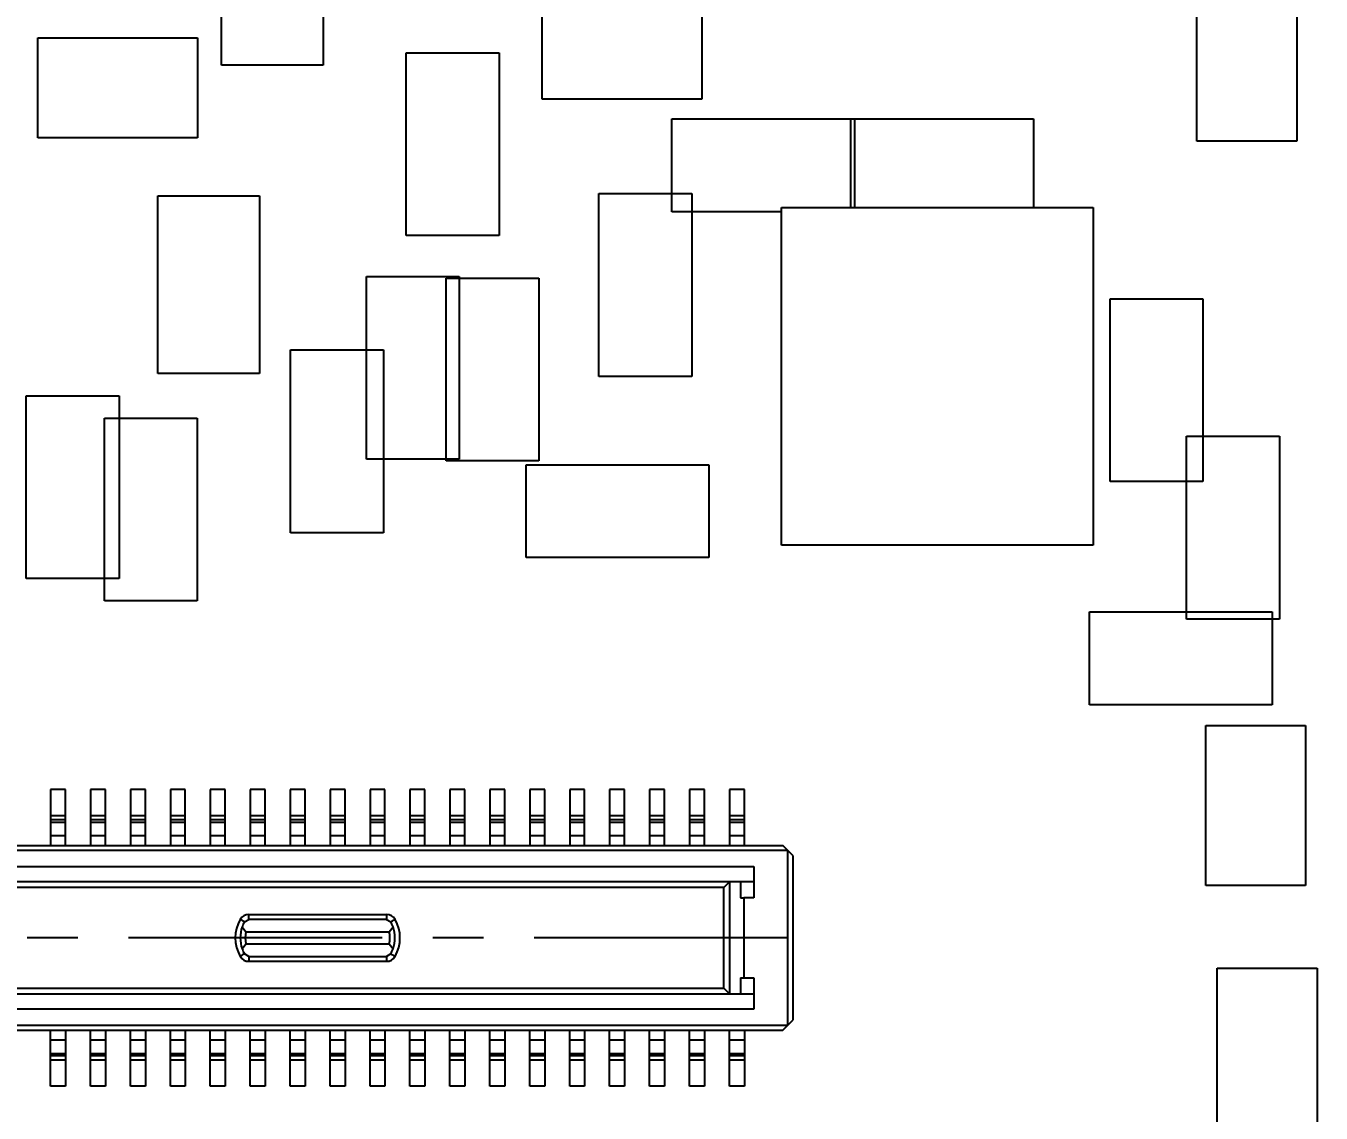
# Model space of a CAD drawing. Extents: x 5 to 415, y 3 to 292.
# Drawn here: x 248.7 to 313.6, y 99.7 to 154.1 of the extents above; entities that cross this region are included whole.
import ezdxf
from ezdxf.enums import TextEntityAlignment as Align

# ---------------------------------------------------------------- set-up
doc = ezdxf.new("R2010")
doc.units = 0
doc.linetypes.add('CENTERX2', pattern=[20.32, 12.7, -2.54, 2.54, -2.54])
doc.layers.get('0').update_dxf_attribs({"linetype": 'CONTINUOUS'})
doc.dimstyles.new('SLDDIMSTYLE1', dxfattribs={"dimtxt": 3.5, "dimasz": 3.302, "dimexe": 0, "dimexo": 0.0625, "dimgap": 0.875, "dimtad": 1, "dimlfac": 0.2, "dimrnd": 1e-09, "dimzin": 4, "dimsah": 1, "dimcen": 0.09, "dimazin": 3, "dimtol": 1, "dimtp": 0.05, "dimtm": 0.05, "dimtfac": 1, "dimtofl": 0, "dimtmove": 0, "dimatfit": 3})
doc.dimstyles.new('SLDDIMSTYLE2', dxfattribs={"dimtxt": 3.5, "dimasz": 3.302, "dimexe": 0, "dimexo": 0.0625, "dimgap": 0.875, "dimtad": 1, "dimlfac": 0.2, "dimrnd": 1e-09, "dimzin": 12, "dimsah": 1, "dimcen": 0.09, "dimazin": 3, "dimtol": 1, "dimtp": 0.025, "dimtm": 0.025, "dimtfac": 1, "dimtofl": 0, "dimtmove": 0, "dimatfit": 3})
doc.dimstyles.new('SLDDIMSTYLE4', dxfattribs={"dimtxt": 3.5, "dimasz": 3.302, "dimexe": 0, "dimexo": 0.0625, "dimgap": 0.875, "dimtad": 1, "dimlfac": 0.2, "dimrnd": 1e-09, "dimzin": 4, "dimsah": 1, "dimcen": 0.09, "dimazin": 3, "dimtfac": 1, "dimtofl": 0, "dimtmove": 0, "dimatfit": 3})

# ---------------------------------------------------------------- blocks, each defined once
blk = doc.blocks.new('_D_1')
at = {"color": 7, "linetype": 'CONTINUOUS'}
for p, q in [((243.329, 107.433), (243.329, 68.345)), ((363.829, 92.183), (363.829, 68.345)), ((363.829, 69.345), (243.329, 69.345))]:
    blk.add_line(p, q, dxfattribs=at)
for points in [[(243.329, 69.345), (246.631, 68.837), (246.631, 69.853)], [(363.829, 69.345), (360.527, 69.853), (360.527, 68.837)]]:
    blk.add_solid(points, dxfattribs=at)
at = {"color": 7, "linetype": 'CONTINUOUS', "width": 0.7}
for s, height, p in [('+', 1.75, (300.361, 72.067, 0.5)), ('0.050', 1.75, (301.776, 72.067, 0.5)), ('24.100', 3.5, (284.844, 69.345, 0.5)), ('0.050', 1.75, (301.776, 69.804, 0.5)), ('-', 1.75, (300.681, 69.804, 0.5))]:
    blk.add_text(s, height=height, dxfattribs=at).set_placement(p, align=Align.BOTTOM_LEFT)
blk = doc.blocks.new('_D_4')
at = {"color": 7, "linetype": 'CONTINUOUS'}
for p, q in [((224.624, 216.933), (224.624, 239.599)), ((243.329, 129.159), (243.329, 239.599)), ((243.329, 238.599), (224.624, 238.599)), ((243.329, 238.599), (270.342, 238.599))]:
    blk.add_line(p, q, dxfattribs=at)
for points in [[(224.624, 238.599), (227.926, 238.091), (227.926, 239.107)], [(243.329, 238.599), (240.027, 239.107), (240.027, 238.091)]]:
    blk.add_solid(points, dxfattribs=at)
at = {"color": 7, "linetype": 'CONTINUOUS', "width": 0.7}
for s, height, p in [('+', 1.75, (263.109, 241.321, 0.5)), ('0.025', 1.75, (264.523, 241.321, 0.5)), ('3.741', 3.5, (250.178, 238.599, 0.5)), ('0.025', 1.75, (264.523, 239.058, 0.5)), ('-', 1.75, (263.428, 239.058, 0.5))]:
    blk.add_text(s, height=height, dxfattribs=at).set_placement(p, align=Align.BOTTOM_LEFT)
blk = doc.blocks.new('_D_9')
at = {"color": 7, "linetype": 'CONTINUOUS'}
for p, q in [((150.329, 225.683), (150.329, 255.77)), ((363.829, 94.183), (363.829, 255.77)), ((150.329, 254.77), (363.829, 254.77))]:
    blk.add_line(p, q, dxfattribs=at)
for points in [[(150.329, 254.77), (153.631, 254.262), (153.631, 255.278)], [(363.829, 254.77), (360.527, 255.278), (360.527, 254.262)]]:
    blk.add_solid(points, dxfattribs=at)
at = {"color": 7, "linetype": 'CONTINUOUS', "width": 0.7}
blk.add_text('42.70', height=3.5, dxfattribs=at).set_placement((251.813, 254.77, 185.318), align=Align.BOTTOM_LEFT)
blk = doc.blocks.new('_D_10')
at = {"color": 7, "linetype": 'CONTINUOUS'}
for p, q in [((151.329, 224.683), (182.411, 224.683)), ((181.411, 224.683), (181.411, 93.183)), ((362.829, 93.183), (180.411, 93.183))]:
    blk.add_line(p, q, dxfattribs=at)
for points in [[(181.411, 224.683), (180.903, 221.381), (181.919, 221.381)], [(181.411, 93.183), (181.919, 96.485), (180.903, 96.485)]]:
    blk.add_solid(points, dxfattribs=at)
at = {"color": 7, "linetype": 'CONTINUOUS', "width": 0.7}
blk.add_text('26.30', height=3.5, rotation=90, dxfattribs=at).set_placement((181.411, 154.646, 185.318), align=Align.BOTTOM_LEFT)

msp = doc.modelspace()

# ---------------------------------------------------------------- linework, layer by layer
at = {"color": 7, "linetype": 'CONTINUOUS'}
for p, q in [((258.52, 152.117), (258.52, 161.007)), ((263.6, 161.007), (263.6, 152.117)), ((307.368, 148.311), (307.368, 156.311)), ((312.368, 156.311), (312.368, 148.311)), ((274.579, 150.409), (274.579, 155.409)), ((282.579, 155.409), (282.579, 150.409)), ((249.32, 148.477), (249.32, 153.477)), ((249.32, 153.477), (257.32, 153.477)), ((257.32, 153.477), (257.32, 148.477)), ((267.766, 143.583), (267.766, 152.733)), ((267.766, 152.733), (272.416, 152.733)), ((272.416, 152.733), (272.416, 143.583)), ((263.6, 152.117), (258.52, 152.117)), ((282.579, 150.409), (274.579, 150.409)), ((281.064, 144.776), (281.064, 149.426)), ((281.064, 149.426), (290.214, 149.426)), ((290.037, 144.994), (290.037, 149.426)), ((290.037, 149.426), (299.187, 149.426)), ((290.214, 149.426), (290.214, 144.994)), ((299.187, 149.426), (299.187, 144.994)), ((257.32, 148.477), (249.32, 148.477)), ((312.368, 148.311), (307.368, 148.311)), ((255.334, 145.58), (260.414, 145.58)), ((255.334, 136.69), (255.334, 145.58)), ((260.414, 145.58), (260.414, 136.69)), ((277.418, 136.535), (277.418, 145.685)), ((277.418, 145.685), (282.068, 145.685)), ((282.068, 145.685), (282.068, 136.535)), ((286.56, 144.776), (281.064, 144.776)), ((286.56, 144.994), (302.166, 144.994)), ((286.56, 128.088), (286.56, 144.994)), ((302.166, 144.994), (302.166, 128.088)), ((272.416, 143.583), (267.766, 143.583)), ((265.774, 132.394), (265.774, 141.544)), ((265.774, 141.544), (270.424, 141.544)), ((269.761, 141.453), (274.411, 141.453)), ((269.761, 132.303), (269.761, 141.453)), ((270.424, 141.544), (270.424, 132.394)), ((274.411, 141.453), (274.411, 132.303)), ((303.018, 131.273), (303.018, 140.423)), ((303.018, 140.423), (307.668, 140.423)), ((307.668, 140.423), (307.668, 131.273)), ((261.974, 128.711), (261.974, 137.861)), ((261.974, 137.861), (266.624, 137.861)), ((266.624, 137.861), (266.624, 128.711)), ((260.414, 136.69), (255.334, 136.69)), ((282.068, 136.535), (277.418, 136.535)), ((248.734, 126.42), (248.734, 135.57)), ((248.734, 135.57), (253.384, 135.57)), ((253.384, 135.57), (253.384, 126.42)), ((252.649, 134.445), (257.299, 134.445)), ((252.649, 125.295), (252.649, 134.445)), ((257.299, 134.445), (257.299, 125.295)), ((306.85, 124.393), (306.85, 133.543)), ((306.85, 133.543), (311.5, 133.543)), ((311.5, 133.543), (311.5, 124.393)), ((270.424, 132.394), (265.774, 132.394)), ((274.411, 132.303), (269.761, 132.303)), ((273.767, 132.118), (282.917, 132.118)), ((273.767, 127.468), (273.767, 132.118)), ((282.917, 132.118), (282.917, 127.468)), ((307.668, 131.273), (303.018, 131.273)), ((266.624, 128.711), (261.974, 128.711)), ((302.166, 128.088), (286.56, 128.088)), ((282.917, 127.468), (273.767, 127.468)), ((253.384, 126.42), (248.734, 126.42)), ((257.299, 125.295), (252.649, 125.295)), ((301.983, 124.752), (311.133, 124.752)), ((301.983, 120.102), (301.983, 124.752)), ((311.133, 124.752), (311.133, 120.102)), ((311.5, 124.393), (306.85, 124.393)), ((311.133, 120.102), (301.983, 120.102)), ((307.813, 111.062), (307.813, 119.062)), ((307.813, 119.062), (312.813, 119.062)), ((312.813, 119.062), (312.813, 111.062)), ((250.704, 115.858), (249.954, 115.858)), ((249.954, 115.858), (249.954, 114.558)), ((250.704, 114.558), (250.704, 115.858)), ((252.704, 115.858), (251.954, 115.858)), ((251.954, 115.858), (251.954, 114.558)), ((252.704, 114.558), (252.704, 115.858)), ((254.704, 115.858), (253.954, 115.858)), ((253.954, 115.858), (253.954, 114.558)), ((254.704, 114.558), (254.704, 115.858)), ((256.704, 115.858), (255.954, 115.858)), ((255.954, 115.858), (255.954, 114.558)), ((256.704, 114.558), (256.704, 115.858)), ((258.704, 115.858), (257.954, 115.858)), ((257.954, 115.858), (257.954, 114.558)), ((258.704, 114.558), (258.704, 115.858)), ((260.704, 115.858), (259.954, 115.858)), ((259.954, 115.858), (259.954, 114.558)), ((260.704, 114.558), (260.704, 115.858)), ((262.704, 115.858), (261.954, 115.858)), ((261.954, 115.858), (261.954, 114.558)), ((262.704, 114.558), (262.704, 115.858)), ((264.704, 115.858), (263.954, 115.858)), ((263.954, 115.858), (263.954, 114.558)), ((264.704, 114.558), (264.704, 115.858)), ((266.704, 115.858), (265.954, 115.858)), ((265.954, 115.858), (265.954, 114.558)), ((266.704, 114.558), (266.704, 115.858)), ((268.704, 115.858), (267.954, 115.858)), ((267.954, 115.858), (267.954, 114.558)), ((268.704, 114.558), (268.704, 115.858)), ((270.704, 115.858), (269.954, 115.858)), ((269.954, 115.858), (269.954, 114.558)), ((270.704, 114.558), (270.704, 115.858)), ((272.704, 115.858), (271.954, 115.858)), ((271.954, 115.858), (271.954, 114.558)), ((272.704, 114.558), (272.704, 115.858)), ((274.704, 115.858), (273.954, 115.858)), ((273.954, 115.858), (273.954, 114.558)), ((274.704, 114.558), (274.704, 115.858)), ((276.704, 115.858), (275.954, 115.858)), ((275.954, 115.858), (275.954, 114.558)), ((276.704, 114.558), (276.704, 115.858)), ((278.704, 115.858), (277.954, 115.858)), ((277.954, 115.858), (277.954, 114.558)), ((278.704, 114.558), (278.704, 115.858)), ((280.704, 115.858), (279.954, 115.858)), ((279.954, 115.858), (279.954, 114.558)), ((280.704, 114.558), (280.704, 115.858)), ((282.704, 115.858), (281.954, 115.858)), ((281.954, 115.858), (281.954, 114.558)), ((282.704, 114.558), (282.704, 115.858)), ((284.704, 115.858), (283.954, 115.858)), ((283.954, 115.858), (283.954, 114.558)), ((284.704, 114.558), (284.704, 115.858)), ((249.954, 114.558), (250.704, 114.558)), ((249.954, 114.558), (249.954, 114.338)), ((250.704, 114.338), (249.954, 114.338)), ((249.954, 114.338), (249.954, 114.22)), ((249.954, 114.22), (250.704, 114.22)), ((249.954, 114.22), (249.954, 113.558)), ((250.704, 114.338), (250.704, 114.558)), ((250.704, 114.22), (250.704, 114.338)), ((250.704, 113.558), (250.704, 114.22)), ((251.954, 114.558), (252.704, 114.558)), ((251.954, 114.558), (251.954, 114.338)), ((252.704, 114.338), (251.954, 114.338)), ((251.954, 114.338), (251.954, 114.22)), ((251.954, 114.22), (252.704, 114.22)), ((251.954, 114.22), (251.954, 113.558)), ((252.704, 114.338), (252.704, 114.558)), ((252.704, 114.22), (252.704, 114.338)), ((252.704, 113.558), (252.704, 114.22)), ((253.954, 114.558), (254.704, 114.558)), ((253.954, 114.558), (253.954, 114.338)), ((254.704, 114.338), (253.954, 114.338)), ((253.954, 114.338), (253.954, 114.22)), ((253.954, 114.22), (254.704, 114.22)), ((253.954, 114.22), (253.954, 113.558)), ((254.704, 114.338), (254.704, 114.558)), ((254.704, 114.22), (254.704, 114.338)), ((254.704, 113.558), (254.704, 114.22)), ((255.954, 114.558), (256.704, 114.558)), ((255.954, 114.558), (255.954, 114.338)), ((256.704, 114.338), (255.954, 114.338)), ((255.954, 114.338), (255.954, 114.22)), ((255.954, 114.22), (256.704, 114.22)), ((255.954, 114.22), (255.954, 113.558)), ((256.704, 114.338), (256.704, 114.558)), ((256.704, 114.22), (256.704, 114.338)), ((256.704, 113.558), (256.704, 114.22)), ((257.954, 114.558), (258.704, 114.558)), ((257.954, 114.558), (257.954, 114.338)), ((258.704, 114.338), (257.954, 114.338)), ((257.954, 114.338), (257.954, 114.22)), ((257.954, 114.22), (258.704, 114.22)), ((257.954, 114.22), (257.954, 113.558)), ((258.704, 114.338), (258.704, 114.558)), ((258.704, 114.22), (258.704, 114.338)), ((258.704, 113.558), (258.704, 114.22)), ((259.954, 114.558), (260.704, 114.558)), ((259.954, 114.558), (259.954, 114.338)), ((260.704, 114.338), (259.954, 114.338)), ((259.954, 114.338), (259.954, 114.22)), ((259.954, 114.22), (260.704, 114.22)), ((259.954, 114.22), (259.954, 113.558)), ((260.704, 114.338), (260.704, 114.558)), ((260.704, 114.22), (260.704, 114.338)), ((260.704, 113.558), (260.704, 114.22)), ((261.954, 114.558), (262.704, 114.558)), ((261.954, 114.558), (261.954, 114.338)), ((262.704, 114.338), (261.954, 114.338)), ((261.954, 114.338), (261.954, 114.22)), ((261.954, 114.22), (262.704, 114.22)), ((261.954, 114.22), (261.954, 113.558)), ((262.704, 114.338), (262.704, 114.558)), ((262.704, 114.22), (262.704, 114.338)), ((262.704, 113.558), (262.704, 114.22)), ((263.954, 114.558), (264.704, 114.558)), ((263.954, 114.558), (263.954, 114.338)), ((264.704, 114.338), (263.954, 114.338)), ((263.954, 114.338), (263.954, 114.22)), ((263.954, 114.22), (264.704, 114.22)), ((263.954, 114.22), (263.954, 113.558)), ((264.704, 114.338), (264.704, 114.558)), ((264.704, 114.22), (264.704, 114.338)), ((264.704, 113.558), (264.704, 114.22)), ((265.954, 114.558), (266.704, 114.558)), ((265.954, 114.558), (265.954, 114.338)), ((266.704, 114.338), (265.954, 114.338)), ((265.954, 114.338), (265.954, 114.22)), ((265.954, 114.22), (266.704, 114.22)), ((265.954, 114.22), (265.954, 113.558)), ((266.704, 114.338), (266.704, 114.558)), ((266.704, 114.22), (266.704, 114.338)), ((266.704, 113.558), (266.704, 114.22)), ((267.954, 114.558), (268.704, 114.558)), ((267.954, 114.558), (267.954, 114.338)), ((268.704, 114.338), (267.954, 114.338)), ((267.954, 114.338), (267.954, 114.22)), ((267.954, 114.22), (268.704, 114.22)), ((267.954, 114.22), (267.954, 113.558)), ((268.704, 114.338), (268.704, 114.558)), ((268.704, 114.22), (268.704, 114.338)), ((268.704, 113.558), (268.704, 114.22)), ((269.954, 114.558), (270.704, 114.558)), ((269.954, 114.558), (269.954, 114.338)), ((270.704, 114.338), (269.954, 114.338)), ((269.954, 114.338), (269.954, 114.22)), ((269.954, 114.22), (270.704, 114.22)), ((269.954, 114.22), (269.954, 113.558)), ((270.704, 114.338), (270.704, 114.558)), ((270.704, 114.22), (270.704, 114.338)), ((270.704, 113.558), (270.704, 114.22)), ((271.954, 114.558), (272.704, 114.558)), ((271.954, 114.558), (271.954, 114.338)), ((272.704, 114.338), (271.954, 114.338)), ((271.954, 114.338), (271.954, 114.22)), ((271.954, 114.22), (272.704, 114.22)), ((271.954, 114.22), (271.954, 113.558)), ((272.704, 114.338), (272.704, 114.558)), ((272.704, 114.22), (272.704, 114.338)), ((272.704, 113.558), (272.704, 114.22)), ((273.954, 114.558), (274.704, 114.558)), ((273.954, 114.558), (273.954, 114.338)), ((274.704, 114.338), (273.954, 114.338)), ((273.954, 114.338), (273.954, 114.22)), ((273.954, 114.22), (274.704, 114.22)), ((273.954, 114.22), (273.954, 113.558)), ((274.704, 114.338), (274.704, 114.558)), ((274.704, 114.22), (274.704, 114.338)), ((274.704, 113.558), (274.704, 114.22)), ((275.954, 114.558), (276.704, 114.558)), ((275.954, 114.558), (275.954, 114.338)), ((276.704, 114.338), (275.954, 114.338)), ((275.954, 114.338), (275.954, 114.22)), ((275.954, 114.22), (276.704, 114.22)), ((275.954, 114.22), (275.954, 113.558)), ((276.704, 114.338), (276.704, 114.558)), ((276.704, 114.22), (276.704, 114.338)), ((276.704, 113.558), (276.704, 114.22)), ((277.954, 114.558), (278.704, 114.558)), ((277.954, 114.558), (277.954, 114.338)), ((278.704, 114.338), (277.954, 114.338)), ((277.954, 114.338), (277.954, 114.22)), ((277.954, 114.22), (278.704, 114.22)), ((277.954, 114.22), (277.954, 113.558)), ((278.704, 114.338), (278.704, 114.558)), ((278.704, 114.22), (278.704, 114.338)), ((278.704, 113.558), (278.704, 114.22)), ((279.954, 114.558), (280.704, 114.558)), ((279.954, 114.558), (279.954, 114.338)), ((280.704, 114.338), (279.954, 114.338)), ((279.954, 114.338), (279.954, 114.22)), ((279.954, 114.22), (280.704, 114.22)), ((279.954, 114.22), (279.954, 113.558)), ((280.704, 114.338), (280.704, 114.558)), ((280.704, 114.22), (280.704, 114.338)), ((280.704, 113.558), (280.704, 114.22)), ((281.954, 114.558), (282.704, 114.558)), ((281.954, 114.558), (281.954, 114.338)), ((282.704, 114.338), (281.954, 114.338)), ((281.954, 114.338), (281.954, 114.22)), ((281.954, 114.22), (282.704, 114.22)), ((281.954, 114.22), (281.954, 113.558)), ((282.704, 114.338), (282.704, 114.558)), ((282.704, 114.22), (282.704, 114.338)), ((282.704, 113.558), (282.704, 114.22)), ((283.954, 114.558), (284.704, 114.558)), ((283.954, 114.558), (283.954, 114.338)), ((284.704, 114.338), (283.954, 114.338)), ((283.954, 114.338), (283.954, 114.22)), ((283.954, 114.22), (284.704, 114.22)), ((283.954, 114.22), (283.954, 113.558)), ((284.704, 114.338), (284.704, 114.558)), ((284.704, 114.22), (284.704, 114.338)), ((284.704, 113.558), (284.704, 114.22)), ((249.954, 113.558), (250.704, 113.558)), ((249.954, 113.558), (249.954, 113.058)), ((250.704, 113.058), (250.704, 113.558)), ((251.954, 113.558), (252.704, 113.558)), ((251.954, 113.558), (251.954, 113.058)), ((252.704, 113.058), (252.704, 113.558)), ((253.954, 113.558), (254.704, 113.558)), ((253.954, 113.558), (253.954, 113.058)), ((254.704, 113.058), (254.704, 113.558)), ((255.954, 113.558), (256.704, 113.558)), ((255.954, 113.558), (255.954, 113.058)), ((256.704, 113.058), (256.704, 113.558)), ((257.954, 113.558), (258.704, 113.558)), ((257.954, 113.558), (257.954, 113.058)), ((258.704, 113.058), (258.704, 113.558)), ((259.954, 113.558), (260.704, 113.558)), ((259.954, 113.558), (259.954, 113.058)), ((260.704, 113.058), (260.704, 113.558)), ((261.954, 113.558), (262.704, 113.558)), ((261.954, 113.558), (261.954, 113.058)), ((262.704, 113.058), (262.704, 113.558)), ((263.954, 113.558), (264.704, 113.558)), ((263.954, 113.558), (263.954, 113.058)), ((264.704, 113.058), (264.704, 113.558)), ((265.954, 113.558), (266.704, 113.558)), ((265.954, 113.558), (265.954, 113.058)), ((266.704, 113.058), (266.704, 113.558)), ((267.954, 113.558), (268.704, 113.558)), ((267.954, 113.558), (267.954, 113.058)), ((268.704, 113.058), (268.704, 113.558)), ((269.954, 113.558), (270.704, 113.558)), ((269.954, 113.558), (269.954, 113.058)), ((270.704, 113.058), (270.704, 113.558)), ((271.954, 113.558), (272.704, 113.558)), ((271.954, 113.558), (271.954, 113.058)), ((272.704, 113.058), (272.704, 113.558)), ((273.954, 113.558), (274.704, 113.558)), ((273.954, 113.558), (273.954, 113.058)), ((274.704, 113.058), (274.704, 113.558)), ((275.954, 113.558), (276.704, 113.558)), ((275.954, 113.558), (275.954, 113.058)), ((276.704, 113.058), (276.704, 113.558)), ((277.954, 113.558), (278.704, 113.558)), ((277.954, 113.558), (277.954, 113.058)), ((278.704, 113.058), (278.704, 113.558)), ((279.954, 113.558), (280.704, 113.558)), ((279.954, 113.558), (279.954, 113.058)), ((280.704, 113.058), (280.704, 113.558)), ((281.954, 113.558), (282.704, 113.558)), ((281.954, 113.558), (281.954, 113.058)), ((282.704, 113.058), (282.704, 113.558)), ((283.954, 113.558), (284.704, 113.558)), ((283.954, 113.558), (283.954, 113.058)), ((284.704, 113.058), (284.704, 113.558)), ((200.029, 113.058), (286.629, 113.058)), ((286.879, 112.808), (286.629, 113.058)), ((286.879, 112.808), (199.779, 112.808)), ((286.879, 104.058), (286.879, 112.808)), ((287.129, 112.558), (286.879, 112.808)), ((287.129, 112.558), (287.129, 104.308)), ((201.479, 112.008), (285.179, 112.008)), ((285.179, 112.008), (285.179, 110.433)), ((201.479, 111.258), (285.179, 111.258)), ((283.677, 110.958), (202.981, 110.958)), ((283.973, 111.254), (283.677, 110.958)), ((283.677, 105.908), (283.677, 110.958)), ((283.982, 111.258), (283.973, 111.254)), ((283.973, 105.613), (283.973, 111.254)), ((284.505, 111.258), (284.505, 110.433)), ((312.813, 111.062), (307.813, 111.062)), ((284.505, 110.433), (284.679, 110.433)), ((284.679, 110.433), (284.679, 106.433)), ((285.179, 110.433), (284.679, 110.433)), ((259.552, 108.983), (259.738, 108.733)), ((259.669, 109.233), (259.885, 109.358)), ((259.885, 109.358), (259.885, 109.608)), ((259.885, 109.608), (266.773, 109.608)), ((266.773, 109.358), (259.885, 109.358)), ((266.773, 109.608), (266.773, 109.358)), ((266.773, 109.358), (266.99, 109.233)), ((266.92, 108.733), (267.107, 108.983)), ((259.738, 108.733), (266.92, 108.733)), ((259.552, 107.883), (259.738, 108.133)), ((259.738, 108.133), (266.92, 108.133)), ((266.92, 108.133), (267.107, 107.883)), ((259.885, 107.508), (259.669, 107.633)), ((259.885, 107.508), (266.773, 107.508)), ((259.885, 107.508), (259.885, 107.258)), ((266.773, 107.258), (259.885, 107.258)), ((266.99, 107.633), (266.773, 107.508)), ((266.773, 107.508), (266.773, 107.258)), ((284.505, 106.433), (284.679, 106.433)), ((284.505, 106.433), (284.505, 105.608)), ((284.679, 106.433), (285.179, 106.433)), ((285.179, 106.433), (285.179, 104.858)), ((308.384, 106.921), (313.384, 106.921)), ((308.384, 98.921), (308.384, 106.921)), ((313.384, 106.921), (313.384, 98.921)), ((202.981, 105.908), (283.677, 105.908)), ((283.973, 105.613), (283.677, 105.908)), ((285.179, 105.608), (201.479, 105.608)), ((283.973, 105.613), (283.982, 105.608)), ((285.179, 104.858), (201.479, 104.858)), ((199.779, 104.058), (286.879, 104.058)), ((200.029, 103.808), (286.629, 103.808)), ((249.954, 103.308), (249.954, 103.808)), ((250.704, 103.808), (250.704, 103.308)), ((251.954, 103.308), (251.954, 103.808)), ((252.704, 103.808), (252.704, 103.308)), ((253.954, 103.308), (253.954, 103.808)), ((254.704, 103.808), (254.704, 103.308)), ((255.954, 103.308), (255.954, 103.808)), ((256.704, 103.808), (256.704, 103.308)), ((257.954, 103.308), (257.954, 103.808)), ((258.704, 103.808), (258.704, 103.308)), ((259.954, 103.308), (259.954, 103.808)), ((260.704, 103.808), (260.704, 103.308)), ((261.954, 103.308), (261.954, 103.808)), ((262.704, 103.808), (262.704, 103.308)), ((263.954, 103.308), (263.954, 103.808)), ((264.704, 103.808), (264.704, 103.308)), ((265.954, 103.308), (265.954, 103.808)), ((266.704, 103.808), (266.704, 103.308)), ((267.954, 103.308), (267.954, 103.808)), ((268.704, 103.808), (268.704, 103.308)), ((269.954, 103.308), (269.954, 103.808)), ((270.704, 103.808), (270.704, 103.308)), ((271.954, 103.308), (271.954, 103.808)), ((272.704, 103.808), (272.704, 103.308)), ((273.954, 103.308), (273.954, 103.808)), ((274.704, 103.808), (274.704, 103.308)), ((275.954, 103.308), (275.954, 103.808)), ((276.704, 103.808), (276.704, 103.308)), ((277.954, 103.308), (277.954, 103.808)), ((278.704, 103.808), (278.704, 103.308)), ((279.954, 103.308), (279.954, 103.808)), ((280.704, 103.808), (280.704, 103.308)), ((281.954, 103.308), (281.954, 103.808)), ((282.704, 103.808), (282.704, 103.308)), ((283.954, 103.308), (283.954, 103.808)), ((284.704, 103.808), (284.704, 103.308)), ((286.629, 103.808), (286.879, 104.058)), ((286.879, 104.058), (287.129, 104.308)), ((250.704, 103.308), (249.954, 103.308)), ((249.954, 102.647), (249.954, 103.308)), ((250.704, 103.308), (250.704, 102.647)), ((252.704, 103.308), (251.954, 103.308)), ((251.954, 102.647), (251.954, 103.308)), ((252.704, 103.308), (252.704, 102.647)), ((254.704, 103.308), (253.954, 103.308)), ((253.954, 102.647), (253.954, 103.308)), ((254.704, 103.308), (254.704, 102.647)), ((256.704, 103.308), (255.954, 103.308)), ((255.954, 102.647), (255.954, 103.308)), ((256.704, 103.308), (256.704, 102.647)), ((257.954, 102.647), (257.954, 103.308)), ((258.704, 103.308), (257.954, 103.308)), ((258.704, 103.308), (258.704, 102.647)), ((260.704, 103.308), (259.954, 103.308)), ((259.954, 102.647), (259.954, 103.308)), ((260.704, 103.308), (260.704, 102.647)), ((262.704, 103.308), (261.954, 103.308)), ((261.954, 102.647), (261.954, 103.308)), ((262.704, 103.308), (262.704, 102.647)), ((264.704, 103.308), (263.954, 103.308)), ((263.954, 102.647), (263.954, 103.308)), ((264.704, 103.308), (264.704, 102.647)), ((266.704, 103.308), (265.954, 103.308)), ((265.954, 102.647), (265.954, 103.308)), ((266.704, 103.308), (266.704, 102.647)), ((268.704, 103.308), (267.954, 103.308)), ((267.954, 102.647), (267.954, 103.308)), ((268.704, 103.308), (268.704, 102.647)), ((270.704, 103.308), (269.954, 103.308)), ((269.954, 102.647), (269.954, 103.308)), ((270.704, 103.308), (270.704, 102.647)), ((272.704, 103.308), (271.954, 103.308)), ((271.954, 102.647), (271.954, 103.308)), ((272.704, 103.308), (272.704, 102.647)), ((274.704, 103.308), (273.954, 103.308)), ((273.954, 102.647), (273.954, 103.308)), ((274.704, 103.308), (274.704, 102.647)), ((276.704, 103.308), (275.954, 103.308)), ((275.954, 102.647), (275.954, 103.308)), ((276.704, 103.308), (276.704, 102.647)), ((277.954, 102.647), (277.954, 103.308)), ((278.704, 103.308), (277.954, 103.308)), ((278.704, 103.308), (278.704, 102.647)), ((280.704, 103.308), (279.954, 103.308)), ((279.954, 102.647), (279.954, 103.308)), ((280.704, 103.308), (280.704, 102.647)), ((282.704, 103.308), (281.954, 103.308)), ((281.954, 102.647), (281.954, 103.308)), ((282.704, 103.308), (282.704, 102.647)), ((284.704, 103.308), (283.954, 103.308)), ((283.954, 102.647), (283.954, 103.308)), ((284.704, 103.308), (284.704, 102.647)), ((249.954, 102.647), (250.704, 102.647)), ((249.954, 102.529), (249.954, 102.647)), ((250.704, 102.529), (249.954, 102.529)), ((249.954, 102.308), (249.954, 102.529)), ((250.704, 102.647), (250.704, 102.529)), ((250.704, 102.529), (250.704, 102.308)), ((251.954, 102.647), (252.704, 102.647)), ((251.954, 102.529), (251.954, 102.647)), ((252.704, 102.529), (251.954, 102.529)), ((251.954, 102.308), (251.954, 102.529)), ((252.704, 102.647), (252.704, 102.529)), ((252.704, 102.529), (252.704, 102.308)), ((253.954, 102.647), (254.704, 102.647)), ((253.954, 102.529), (253.954, 102.647)), ((254.704, 102.529), (253.954, 102.529)), ((253.954, 102.308), (253.954, 102.529)), ((254.704, 102.647), (254.704, 102.529)), ((254.704, 102.529), (254.704, 102.308)), ((255.954, 102.647), (256.704, 102.647)), ((255.954, 102.529), (255.954, 102.647)), ((256.704, 102.529), (255.954, 102.529)), ((255.954, 102.308), (255.954, 102.529)), ((256.704, 102.647), (256.704, 102.529)), ((256.704, 102.529), (256.704, 102.308)), ((257.954, 102.647), (258.704, 102.647)), ((257.954, 102.529), (257.954, 102.647)), ((258.704, 102.529), (257.954, 102.529)), ((257.954, 102.308), (257.954, 102.529)), ((258.704, 102.647), (258.704, 102.529)), ((258.704, 102.529), (258.704, 102.308)), ((259.954, 102.647), (260.704, 102.647)), ((259.954, 102.529), (259.954, 102.647)), ((260.704, 102.529), (259.954, 102.529)), ((259.954, 102.308), (259.954, 102.529)), ((260.704, 102.647), (260.704, 102.529)), ((260.704, 102.529), (260.704, 102.308)), ((261.954, 102.647), (262.704, 102.647)), ((261.954, 102.529), (261.954, 102.647)), ((262.704, 102.529), (261.954, 102.529)), ((261.954, 102.308), (261.954, 102.529)), ((262.704, 102.647), (262.704, 102.529)), ((262.704, 102.529), (262.704, 102.308)), ((263.954, 102.647), (264.704, 102.647)), ((263.954, 102.529), (263.954, 102.647)), ((264.704, 102.529), (263.954, 102.529)), ((263.954, 102.308), (263.954, 102.529)), ((264.704, 102.647), (264.704, 102.529)), ((264.704, 102.529), (264.704, 102.308)), ((265.954, 102.647), (266.704, 102.647)), ((265.954, 102.529), (265.954, 102.647)), ((266.704, 102.529), (265.954, 102.529)), ((265.954, 102.308), (265.954, 102.529)), ((266.704, 102.647), (266.704, 102.529)), ((266.704, 102.529), (266.704, 102.308)), ((267.954, 102.647), (268.704, 102.647)), ((267.954, 102.529), (267.954, 102.647)), ((268.704, 102.529), (267.954, 102.529)), ((267.954, 102.308), (267.954, 102.529)), ((268.704, 102.647), (268.704, 102.529)), ((268.704, 102.529), (268.704, 102.308)), ((269.954, 102.647), (270.704, 102.647)), ((269.954, 102.529), (269.954, 102.647)), ((270.704, 102.529), (269.954, 102.529)), ((269.954, 102.308), (269.954, 102.529)), ((270.704, 102.647), (270.704, 102.529)), ((270.704, 102.529), (270.704, 102.308)), ((271.954, 102.647), (272.704, 102.647)), ((271.954, 102.529), (271.954, 102.647)), ((272.704, 102.529), (271.954, 102.529)), ((271.954, 102.308), (271.954, 102.529)), ((272.704, 102.647), (272.704, 102.529)), ((272.704, 102.529), (272.704, 102.308)), ((273.954, 102.647), (274.704, 102.647)), ((273.954, 102.529), (273.954, 102.647)), ((274.704, 102.529), (273.954, 102.529)), ((273.954, 102.308), (273.954, 102.529)), ((274.704, 102.647), (274.704, 102.529)), ((274.704, 102.529), (274.704, 102.308)), ((275.954, 102.647), (276.704, 102.647)), ((275.954, 102.529), (275.954, 102.647)), ((276.704, 102.529), (275.954, 102.529)), ((275.954, 102.308), (275.954, 102.529)), ((276.704, 102.647), (276.704, 102.529)), ((276.704, 102.529), (276.704, 102.308)), ((277.954, 102.647), (278.704, 102.647)), ((277.954, 102.529), (277.954, 102.647)), ((278.704, 102.529), (277.954, 102.529)), ((277.954, 102.308), (277.954, 102.529)), ((278.704, 102.647), (278.704, 102.529)), ((278.704, 102.529), (278.704, 102.308)), ((279.954, 102.647), (280.704, 102.647)), ((279.954, 102.529), (279.954, 102.647)), ((280.704, 102.529), (279.954, 102.529)), ((279.954, 102.308), (279.954, 102.529)), ((280.704, 102.647), (280.704, 102.529)), ((280.704, 102.529), (280.704, 102.308)), ((281.954, 102.647), (282.704, 102.647)), ((281.954, 102.529), (281.954, 102.647)), ((282.704, 102.529), (281.954, 102.529)), ((281.954, 102.308), (281.954, 102.529)), ((282.704, 102.647), (282.704, 102.529)), ((282.704, 102.529), (282.704, 102.308)), ((283.954, 102.647), (284.704, 102.647)), ((283.954, 102.529), (283.954, 102.647)), ((284.704, 102.529), (283.954, 102.529)), ((283.954, 102.308), (283.954, 102.529)), ((284.704, 102.647), (284.704, 102.529)), ((284.704, 102.529), (284.704, 102.308)), ((250.704, 102.308), (249.954, 102.308)), ((249.954, 101.008), (249.954, 102.308)), ((250.704, 102.308), (250.704, 101.008)), ((252.704, 102.308), (251.954, 102.308)), ((251.954, 101.008), (251.954, 102.308)), ((252.704, 102.308), (252.704, 101.008)), ((254.704, 102.308), (253.954, 102.308)), ((253.954, 101.008), (253.954, 102.308)), ((254.704, 102.308), (254.704, 101.008)), ((256.704, 102.308), (255.954, 102.308)), ((255.954, 101.008), (255.954, 102.308)), ((256.704, 102.308), (256.704, 101.008)), ((258.704, 102.308), (257.954, 102.308)), ((257.954, 101.008), (257.954, 102.308)), ((258.704, 102.308), (258.704, 101.008)), ((260.704, 102.308), (259.954, 102.308)), ((259.954, 101.008), (259.954, 102.308)), ((260.704, 102.308), (260.704, 101.008)), ((262.704, 102.308), (261.954, 102.308)), ((261.954, 101.008), (261.954, 102.308)), ((262.704, 102.308), (262.704, 101.008)), ((264.704, 102.308), (263.954, 102.308)), ((263.954, 101.008), (263.954, 102.308)), ((264.704, 102.308), (264.704, 101.008)), ((266.704, 102.308), (265.954, 102.308)), ((265.954, 101.008), (265.954, 102.308)), ((266.704, 102.308), (266.704, 101.008)), ((268.704, 102.308), (267.954, 102.308)), ((267.954, 101.008), (267.954, 102.308)), ((268.704, 102.308), (268.704, 101.008)), ((270.704, 102.308), (269.954, 102.308)), ((269.954, 101.008), (269.954, 102.308)), ((270.704, 102.308), (270.704, 101.008)), ((272.704, 102.308), (271.954, 102.308)), ((271.954, 101.008), (271.954, 102.308)), ((272.704, 102.308), (272.704, 101.008)), ((274.704, 102.308), (273.954, 102.308)), ((273.954, 101.008), (273.954, 102.308)), ((274.704, 102.308), (274.704, 101.008)), ((276.704, 102.308), (275.954, 102.308)), ((275.954, 101.008), (275.954, 102.308)), ((276.704, 102.308), (276.704, 101.008)), ((278.704, 102.308), (277.954, 102.308)), ((277.954, 101.008), (277.954, 102.308)), ((278.704, 102.308), (278.704, 101.008)), ((280.704, 102.308), (279.954, 102.308)), ((279.954, 101.008), (279.954, 102.308)), ((280.704, 102.308), (280.704, 101.008)), ((282.704, 102.308), (281.954, 102.308)), ((281.954, 101.008), (281.954, 102.308)), ((282.704, 102.308), (282.704, 101.008)), ((284.704, 102.308), (283.954, 102.308)), ((283.954, 101.008), (283.954, 102.308)), ((284.704, 102.308), (284.704, 101.008)), ((250.704, 101.008), (249.954, 101.008)), ((252.704, 101.008), (251.954, 101.008)), ((254.704, 101.008), (253.954, 101.008)), ((256.704, 101.008), (255.954, 101.008)), ((258.704, 101.008), (257.954, 101.008)), ((260.704, 101.008), (259.954, 101.008)), ((262.704, 101.008), (261.954, 101.008)), ((264.704, 101.008), (263.954, 101.008)), ((266.704, 101.008), (265.954, 101.008)), ((268.704, 101.008), (267.954, 101.008)), ((270.704, 101.008), (269.954, 101.008)), ((272.704, 101.008), (271.954, 101.008)), ((274.704, 101.008), (273.954, 101.008)), ((276.704, 101.008), (275.954, 101.008)), ((278.704, 101.008), (277.954, 101.008)), ((280.704, 101.008), (279.954, 101.008)), ((282.704, 101.008), (281.954, 101.008)), ((284.704, 101.008), (283.954, 101.008))]:
    msp.add_line(p, q, dxfattribs=at)
at = {"color": 7, "linetype": 'CENTERX2'}
msp.add_line((286.879, 108.433), (199.779, 108.433), dxfattribs=at)
at = {"color": 7, "linetype": 'CONTINUOUS', "flags": 128}
for points in [[(259.669, 109.233), (259.664, 109.236), (259.652, 109.243), (259.632, 109.255), (259.605, 109.27), (259.572, 109.289), (259.535, 109.311), (259.494, 109.334), (259.452, 109.358)], [(266.99, 109.233), (266.994, 109.236), (267.006, 109.243), (267.026, 109.255), (267.053, 109.27), (267.086, 109.289), (267.124, 109.311), (267.164, 109.334), (267.206, 109.358)], [(259.669, 107.633), (259.664, 107.631), (259.652, 107.624), (259.632, 107.612), (259.605, 107.597), (259.572, 107.578), (259.535, 107.556), (259.494, 107.533), (259.452, 107.508)], [(266.99, 107.633), (266.994, 107.631), (267.006, 107.624), (267.026, 107.612), (267.053, 107.597), (267.086, 107.578), (267.124, 107.556), (267.164, 107.533), (267.206, 107.508)]]:
    msp.add_lwpolyline(points, dxfattribs=at)
at = {"color": 7, "linetype": 'CONTINUOUS'}
for centre, radius, start, end in [((261.052, 108.433), 1.848, 149.9616, 210.0384), ((259.876, 109.124), 0.484, 88.91039, 151.08994), ((261.054, 108.433), 1.6, 159.89449, 200.10551), ((261.054, 108.434), 1.6, 149.99789, 159.89482), ((266.783, 109.124), 0.484, 28.91178, 91.08896), ((265.605, 108.434), 1.6, 20.10518, 30.00211), ((265.604, 108.433), 1.6, 339.89449, 20.10551), ((265.607, 108.433), 1.848, 329.96207, 30.03793), ((261.054, 108.433), 1.35, 167.16041, 192.83959), ((265.604, 108.433), 1.35, 347.16041, 12.83959), ((261.054, 108.433), 1.6, 200.10549, 210.00201), ((265.605, 108.433), 1.6, 329.99799, 339.89451), ((259.876, 107.743), 0.484, 208.91006, 271.08961), ((266.783, 107.743), 0.484, 268.91104, 331.08822)]:
    msp.add_arc(centre, radius, start, end, dxfattribs=at)

# ---------------------------------------------------------------- dimensions: what is measured, and where the dimension line sits
for base, p1, p2, dimstyle, picture, middle in [((363.829, 254.77), (150.329, 224.683), (363.829, 93.183), 'SLDDIMSTYLE4', '_D_9', (257.632, 254.77)), ((224.624, 238.599), (243.329, 128.159), (224.624, 215.933), 'SLDDIMSTYLE2', '_D_4', (260.26, 238.599)), ((243.329, 69.345), (363.829, 93.183), (243.329, 108.433), 'SLDDIMSTYLE1', '_D_1', (296.219, 69.345))]:
    dim = msp.add_linear_dim(base=base, p1=p1, p2=p2, dimstyle=dimstyle, dxfattribs=at)
    dim.commit()
    dim.dimension.update_dxf_attribs({"geometry": picture, "text_midpoint": middle, "dimtype": 160})
dim = msp.add_linear_dim(base=(181.411, 93.183), p1=(150.329, 224.683), p2=(363.829, 93.183), angle=90, dimstyle='SLDDIMSTYLE4', dxfattribs=at)
dim.commit()
dim.dimension.update_dxf_attribs({"geometry": '_D_10', "text_midpoint": (181.411, 160.465), "dimtype": 160})

doc.saveas('drawing.dxf')
